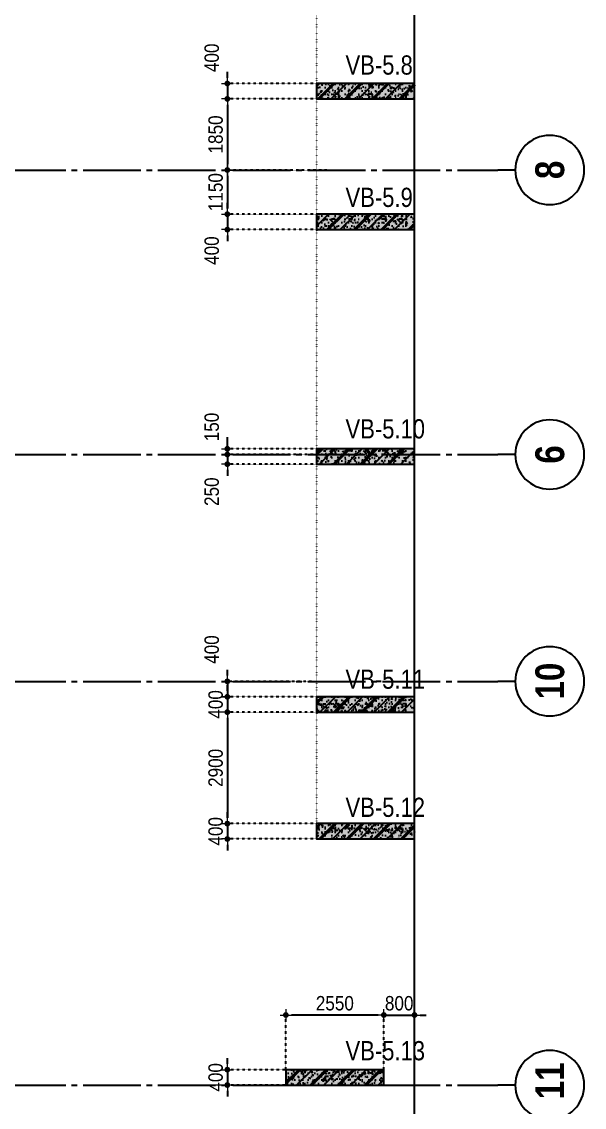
# Model space of a CAD drawing. Header units: millimetres. Extents: x -3973692 to -2843767, y 592734 to 838475.
# Drawn here: x -3259173 to -3244525, y 683253 to 711489 of the extents above; entities that cross this region are included whole.
import ezdxf
from ezdxf.enums import TextEntityAlignment as Align

# ---------------------------------------------------------------- set-up
doc = ezdxf.new("R2010")
doc.units = ezdxf.units.MM
doc.header["$MEASUREMENT"] = 0
doc.header["$PDMODE"] = 3
doc.header["$PDSIZE"] = -20
for name, pattern in [('CHG_XX_Luoi truc-Block B$0$MB_Luoi truc-150-TWB$0$Center101', [13, 10, -1, 1, -1]), ('DIVIDE2', [15.87499999999999, 6.349999999999998, -3.174999999999998, 0, -3.174999999999998, 0, -3.174999999999998]), ('DOT2', [0.125, 0, -0.125]), ('HIDDEN5', [2.8375, 1.25, -1.5875])]:
    doc.linetypes.add(name, pattern=pattern)
doc.layers.get('0').update_dxf_attribs({"lineweight": 9})
doc.layers.get('Defpoints').update_dxf_attribs({"color": 10, "lineweight": 0})
for name, color, linetype, lineweight in [("'S_General_Dim_1", 1, 'Continuous', 18), ("'S_General_Divide_3 Intermediate", 3, 'DIVIDE2', 40), ('CHG_XX_Cot_Block B-T2-3$0$DBAO', 3, 'Continuous', 13), ('TEXT', 7, 'Continuous', 15)]:
    doc.layers.add(name, color=color, linetype=linetype, lineweight=lineweight)
for name, color, linetype in [('CHG_XX_Cot_Block B-T2-3$0$mb_cot tang 4-8 twb$0$Concrete Hatch', 218, 'Continuous'), ('CHG_XX_Cot_Block B-T2-3$0$mb_cot tang 4-8 twb$0$Concrete Line', 6, 'Continuous'), ('CHG_XX_Cot_Block B-T2-3$0$mb_cot tang 4-8 twb$0$Concrete Solid', 216, 'Continuous'), ('CHG_XX_Luoi truc-Block B$0$MB_Luoi truc-150-TWB$0$Grid', 34, 'Continuous'), ('CHG_XX_Luoi truc-Block B$0$MB_Luoi truc-150-TWB$0$Grid Line', 251, 'CHG_XX_Luoi truc-Block B$0$MB_Luoi truc-150-TWB$0$Center101'), ('dim', 1, 'Continuous')]:
    doc.layers.add(name, color=color, linetype=linetype)
doc.styles.add('arial', font='arial.ttf', dxfattribs={"width": 0.85})
doc.styles.add('CHG_XX_Luoi truc-Block B$0$MB_Luoi truc-150-TWB$0$Grid A-F$0$VNI-HelveCB', font='')
doc.styles.add('TTP-HelCon', font='')
doc.styles.get('CHG_XX_Luoi truc-Block B$0$MB_Luoi truc-150-TWB$0$Grid A-F$0$VNI-HelveCB').set_extended_font_data('VNI-Helve-Condense', bold=True)
doc.styles.get('TTP-HelCon').set_extended_font_data('VNI-Helve-Condense')
doc.dimstyles.new('150', dxfattribs={"dimscale": 150, "dimtxt": 2.5, "dimasz": 1, "dimexe": 0, "dimexo": 0, "dimgap": 0.75, "dimtad": 1, "dimdec": 0, "dimzin": 9, "dimdsep": 46, "dimtxsty": 'arial', "dimblk1": 'DIMDOT', "dimblk2": 'DIMDOT', "dimsah": 1, "dimcen": 2, "dimdle": 3, "dimclre": 8, "dimclrt": 2, "dimadec": 0, "dimazin": 0, "dimtfac": 1, "dimtdec": 0, "dimtix": 1, "dimtmove": 2, "dimatfit": 3, "dimldrblk": 'DIMPIJL', "dimfxl": 1, "dimtvp": 1.8, "dimtolj": 1, "dimtzin": 0, "dimarcsym": 0})

# ---------------------------------------------------------------- blocks, each defined once
blk = doc.blocks.new('*U3043')
at = {"layer": 'CHG_XX_Luoi truc-Block B$0$MB_Luoi truc-150-TWB$0$Grid', "lineweight": -2}
for p, q in [((0, 192), (0, 189)), ((0, -3), (0, 0))]:
    blk.add_line(p, q, dxfattribs=at)
for centre in [(0, 198), (0, -9)]:
    blk.add_circle(centre, 6, dxfattribs=at)
at = {"layer": 'CHG_XX_Luoi truc-Block B$0$MB_Luoi truc-150-TWB$0$Grid Line'}
blk.add_line((0, 0), (0, 189), dxfattribs=at)
at = {"layer": 'CHG_XX_Luoi truc-Block B$0$MB_Luoi truc-150-TWB$0$Grid', "lineweight": -2, "style": 'CHG_XX_Luoi truc-Block B$0$MB_Luoi truc-150-TWB$0$Grid A-F$0$VNI-HelveCB'}
for tag, p in [('GRIDSUB', (0, 198)), ('GRID', (0, -9))]:
    blk.add_attdef(tag, text='', height=5, dxfattribs=at).set_placement(p, align=Align.MIDDLE)
blk = doc.blocks.new('CHG_XX_Luoi truc-Block B', base_point=(8026088.360705459, 1047448.634998515))
at = {"layer": 'CHG_XX_Luoi truc-Block B$0$MB_Luoi truc-150-TWB$0$Grid Line'}
blk.add_line((8048788.360705578, 1046158.106275256), (8048788.360705578, 1128272.580775458), dxfattribs=at)
at = {"layer": 'CHG_XX_Luoi truc-Block B$0$MB_Luoi truc-150-TWB$0$Grid'}
ref = blk.add_blockref('*U3043', (8022608.235654154, 1071248.634998515), dxfattribs=dict(at, xscale=-150, yscale=150, zscale=150, rotation=270))
ref.add_attrib('GRID', '8', dxfattribs={"lineweight": -2, "height": 750, "rotation": 90, "style": 'CHG_XX_Luoi truc-Block B$0$MB_Luoi truc-150-TWB$0$Grid A-F$0$VNI-HelveCB'}).set_placement((8021258.235654154, 1071252.634998515), align=Align.MIDDLE)
ref.add_attrib('GRIDSUB', '8', dxfattribs={"lineweight": -2, "height": 750, "rotation": 90, "style": 'CHG_XX_Luoi truc-Block B$0$MB_Luoi truc-150-TWB$0$Grid A-F$0$VNI-HelveCB'}).set_placement((8052308.235654154, 1071252.634998515), align=Align.MIDDLE)
ref = blk.add_blockref('*U3043', (8022608.235654154, 1063848.634998515), dxfattribs=dict(at, xscale=-150, yscale=150, zscale=150, rotation=270))
ref.add_attrib('GRID', '9', dxfattribs={"lineweight": -2, "height": 750, "rotation": 270, "style": 'CHG_XX_Luoi truc-Block B$0$MB_Luoi truc-150-TWB$0$Grid A-F$0$VNI-HelveCB'}).set_placement((8021258.235654154, 1063848.634998515), align=Align.MIDDLE)
ref.add_attrib('GRIDSUB', '9', dxfattribs={"lineweight": -2, "height": 750, "rotation": 270, "style": 'CHG_XX_Luoi truc-Block B$0$MB_Luoi truc-150-TWB$0$Grid A-F$0$VNI-HelveCB'}).set_placement((8052308.235654154, 1063848.634998515), align=Align.MIDDLE)
ref = blk.add_blockref('*U3043', (8022608.235654154, 1057948.634998515), dxfattribs=dict(at, xscale=-150, yscale=150, zscale=150, rotation=270))
ref.add_attrib('GRID', '10', dxfattribs={"lineweight": -2, "height": 750, "rotation": 90, "style": 'CHG_XX_Luoi truc-Block B$0$MB_Luoi truc-150-TWB$0$Grid A-F$0$VNI-HelveCB'}).set_placement((8021258.235654154, 1057956.634998515), align=Align.MIDDLE)
ref.add_attrib('GRIDSUB', '10', dxfattribs={"lineweight": -2, "height": 750, "rotation": 90, "style": 'CHG_XX_Luoi truc-Block B$0$MB_Luoi truc-150-TWB$0$Grid A-F$0$VNI-HelveCB'}).set_placement((8052308.235654154, 1057956.634998515), align=Align.MIDDLE)
ref = blk.add_blockref('*U3043', (8022608.235654154, 1047448.634998515), dxfattribs=dict(at, xscale=-150, yscale=150, zscale=150, rotation=270))
ref.add_attrib('GRID', '11', dxfattribs={"lineweight": -2, "height": 750, "rotation": 90, "style": 'CHG_XX_Luoi truc-Block B$0$MB_Luoi truc-150-TWB$0$Grid A-F$0$VNI-HelveCB'}).set_placement((8021258.235654154, 1047556.634998515), align=Align.MIDDLE)
ref.add_attrib('GRIDSUB', '11', dxfattribs={"lineweight": -2, "height": 750, "rotation": 90, "style": 'CHG_XX_Luoi truc-Block B$0$MB_Luoi truc-150-TWB$0$Grid A-F$0$VNI-HelveCB'}).set_placement((8052308.235654154, 1047556.634998515), align=Align.MIDDLE)
blk = doc.blocks.new('*U3028')
at = {"layer": 'CHG_XX_Cot_Block B-T2-3$0$mb_cot tang 4-8 twb$0$Concrete Hatch'}
h = blk.add_hatch(dxfattribs=at)
h.set_pattern_fill('CONCRETE', color=256, scale=50, style=0, pattern_type=2)
h.set_pattern_definition([(45, (1000, -49.99999999999986), (-176.7766952966369, 176.7766952966369), []), (45, (1000, 1.4210854715202e-13), (-353.5533905932737, 353.5533905932738), []), (49.99999999999999, (1000, -49.99999999999986), (358.6300913003767, -31.37606749129755), [37.5, -412.5]), (355, (1000, -49.99999999999986), (-69.3756668065, 376.0960668500059), [30, -330]), (100.4514, (1029.88584, -52.61466999999985), (289.2546908570108, 344.7197710304768), [31.870095, -350.571056]), (46.18420000000002, (1000, 50.00000000000014), (533.6205243128222, -82.75950716450905), [56.24999999999997, -618.7499999999995]), (96.6356, (1044.4683725, 43.10334650000013), (467.3313527743517, 487.0589354502209), [47.805144, -525.8565]), (351.1842, (1000, 50.00000000000014), (467.3309725668136, 487.0593004626623), [45, -495]), (21, (1050, 25.00000000000014), (298.4535260592309, -201.3094453326694), [37.5, -412.5]), (326.0000000000001, (1050, 25.00000000000014), (121.6576659607909, 362.5750225234265), [30, -330]), (71.4514, (1074.8711165, 8.224197000000146), (420.111314290745, 161.2652483549762), [31.870095, -350.571056]), (37.50000000000001, (1000, -49.99999999999986), (6.079927658645334, 166.4469269156558), [0, -326, 0, -335, 0, -331.25]), (7.499999999999999, (1000, -49.99999999999986), (131.5347687210743, 197.2058559411801), [0, -191, 0, -318.5, 0, -126.25]), (327.5, (888.5, -49.99999999999986), (266.9112180862045, -11.2774358671899), [0, -125, 0, -390, 0, -517.5]), (317.5, (838.5, -49.99999999999986), (291.5930846711931, 50.05249116615882), [0, -162.5, 0, -259, 0, -367.5]), (0, (1175, 125.0000000000001), (0, 875), [87.5, -787.5]), (0, (1437.5, 300.0000000000001), (0, 875), [87.5, -787.5]), (0, (1262.5, 650.0000000000001), (0, 875), [87.5, -350, 87.5, -350]), (90, (1175, 125.0000000000001), (-875, 5.35782974626967e-14), [87.5, -787.5]), (90, (1262.5, 650.0000000000001), (-875, 5.35782974626967e-14), [87.5, -787.5]), (90, (1525, 300.0000000000001), (-875, 5.35782974626967e-14), [87.5, -787.5]), (90, (1700, 562.5000000000001), (-875, 5.35782974626967e-14), [87.5, -787.5]), (135, (1262.5, 125.0000000000001), (-875.016357447105, 8.881784197001252e-14), [123.76, -1113.7]), (135, (1350, 650.0000000000001), (-875.016357447105, 8.881784197001252e-14), [123.76, -1113.7]), (45, (1437.5, 300.0000000000001), (8.881784197001252e-14, 875.016357447105), [123.76, -247.485, 123.76, -742.455]), (0, (825, -49.99999999999986), (87.5, 87.5), [-175, 0])])
h.paths.add_polyline_path([(-750, 200), (-750, -199.9999999999999), (1800, -200), (1800, 200)])
at = {"layer": 'CHG_XX_Cot_Block B-T2-3$0$mb_cot tang 4-8 twb$0$Concrete Solid'}
blk.add_hatch(color=256, dxfattribs=at).paths.add_polyline_path([(-750, 200), (-750, -199.9999999999999), (1800, -200), (1800, 200)])
at = {"layer": 'CHG_XX_Cot_Block B-T2-3$0$mb_cot tang 4-8 twb$0$Concrete Line'}
blk.add_lwpolyline([(-750, 200), (-750, -199.9999999999999), (1800, -200), (1800, 200)], close=True, dxfattribs=at)
blk = doc.blocks.new('*U3027')
at = {"layer": 'CHG_XX_Cot_Block B-T2-3$0$mb_cot tang 4-8 twb$0$Concrete Hatch'}
h = blk.add_hatch(dxfattribs=at)
h.set_pattern_fill('CONCRETE', color=256, scale=50, style=0, pattern_type=2)
h.set_pattern_definition([(45, (1000, -149.9999999999999), (-176.7766952966369, 176.7766952966369), []), (45, (1000, -99.99999999999986), (-353.5533905932737, 353.5533905932738), []), (49.99999999999999, (1000, -149.9999999999999), (358.6300913003767, -31.37606749129755), [37.5, -412.5]), (355, (1000, -149.9999999999999), (-69.3756668065, 376.0960668500059), [30, -330]), (100.4514, (1029.88584, -152.6146699999998), (289.2546908570108, 344.7197710304768), [31.870095, -350.571056]), (46.18420000000002, (1000, -49.99999999999986), (533.6205243128222, -82.75950716450905), [56.24999999999997, -618.7499999999995]), (96.6356, (1044.4683725, -56.89665349999987), (467.3313527743517, 487.0589354502209), [47.805144, -525.8565]), (351.1842, (1000, -49.99999999999986), (467.3309725668136, 487.0593004626623), [45, -495]), (21, (1050, -74.99999999999986), (298.4535260592309, -201.3094453326694), [37.5, -412.5]), (326.0000000000001, (1050, -74.99999999999986), (121.6576659607909, 362.5750225234265), [30, -330]), (71.4514, (1074.8711165, -91.77580299999985), (420.111314290745, 161.2652483549762), [31.870095, -350.571056]), (37.50000000000001, (1000, -149.9999999999999), (6.079927658645334, 166.4469269156558), [0, -326, 0, -335, 0, -331.25]), (7.499999999999999, (1000, -149.9999999999999), (131.5347687210743, 197.2058559411801), [0, -191, 0, -318.5, 0, -126.25]), (327.5, (888.5, -149.9999999999999), (266.9112180862045, -11.2774358671899), [0, -125, 0, -390, 0, -517.5]), (317.5, (838.5, -149.9999999999999), (291.5930846711931, 50.05249116615882), [0, -162.5, 0, -259, 0, -367.5]), (0, (1175, 25.00000000000014), (0, 875), [87.5, -787.5]), (0, (1437.5, 200.0000000000001), (0, 875), [87.5, -787.5]), (0, (1262.5, 550.0000000000001), (0, 875), [87.5, -350, 87.5, -350]), (90, (1175, 25.00000000000014), (-875, 5.35782974626967e-14), [87.5, -787.5]), (90, (1262.5, 550.0000000000001), (-875, 5.35782974626967e-14), [87.5, -787.5]), (90, (1525, 200.0000000000001), (-875, 5.35782974626967e-14), [87.5, -787.5]), (90, (1700, 462.5000000000001), (-875, 5.35782974626967e-14), [87.5, -787.5]), (135, (1262.5, 25.00000000000014), (-875.016357447105, 8.881784197001252e-14), [123.76, -1113.7]), (135, (1350, 550.0000000000001), (-875.016357447105, 8.881784197001252e-14), [123.76, -1113.7]), (45, (1437.5, 200.0000000000001), (8.881784197001252e-14, 875.016357447105), [123.76, -247.485, 123.76, -742.455]), (0, (825, -149.9999999999999), (87.5, 87.5), [-175, 0])])
h.paths.add_polyline_path([(-750, 150), (-750, -249.9999999999999), (1800, -250), (1800, 150)])
at = {"layer": 'CHG_XX_Cot_Block B-T2-3$0$mb_cot tang 4-8 twb$0$Concrete Solid'}
blk.add_hatch(color=256, dxfattribs=at).paths.add_polyline_path([(-750, 150), (-750, -249.9999999999999), (1800, -250), (1800, 150)])
at = {"layer": 'CHG_XX_Cot_Block B-T2-3$0$mb_cot tang 4-8 twb$0$Concrete Line'}
blk.add_lwpolyline([(-750, 150), (-750, -249.9999999999999), (1800, -250), (1800, 150)], close=True, dxfattribs=at)
blk = doc.blocks.new('*U3024')
at = {"layer": 'CHG_XX_Cot_Block B-T2-3$0$mb_cot tang 4-8 twb$0$Concrete Hatch'}
h = blk.add_hatch(dxfattribs=at)
h.set_pattern_fill('CONCRETE', color=256, scale=50, style=0, pattern_type=2)
h.set_pattern_definition([(45, (1000, 50.00000000000014), (-176.7766952966369, 176.7766952966369), []), (45, (1000, 100.0000000000001), (-353.5533905932737, 353.5533905932738), []), (49.99999999999999, (1000, 50.00000000000014), (358.6300913003767, -31.37606749129755), [37.5, -412.5]), (355, (1000, 50.00000000000014), (-69.3756668065, 376.0960668500059), [30, -330]), (100.4514, (1029.88584, 47.38533000000015), (289.2546908570108, 344.7197710304768), [31.870095, -350.571056]), (46.18420000000002, (1000, 150.0000000000001), (533.6205243128222, -82.75950716450905), [56.24999999999997, -618.7499999999995]), (96.6356, (1044.4683725, 143.1033465000001), (467.3313527743517, 487.0589354502209), [47.805144, -525.8565]), (351.1842, (1000, 150.0000000000001), (467.3309725668136, 487.0593004626623), [45, -495]), (21, (1050, 125.0000000000001), (298.4535260592309, -201.3094453326694), [37.5, -412.5]), (326.0000000000001, (1050, 125.0000000000001), (121.6576659607909, 362.5750225234265), [30, -330]), (71.4514, (1074.8711165, 108.2241970000001), (420.111314290745, 161.2652483549762), [31.870095, -350.571056]), (37.50000000000001, (1000, 50.00000000000014), (6.079927658645334, 166.4469269156558), [0, -326, 0, -335, 0, -331.25]), (7.499999999999999, (1000, 50.00000000000014), (131.5347687210743, 197.2058559411801), [0, -191, 0, -318.5, 0, -126.25]), (327.5, (888.5, 50.00000000000014), (266.9112180862045, -11.2774358671899), [0, -125, 0, -390, 0, -517.5]), (317.5, (838.5, 50.00000000000014), (291.5930846711931, 50.05249116615882), [0, -162.5, 0, -259, 0, -367.5]), (0, (1175, 225.0000000000001), (0, 875), [87.5, -787.5]), (0, (1437.5, 400.0000000000001), (0, 875), [87.5, -787.5]), (0, (1262.5, 750.0000000000001), (0, 875), [87.5, -350, 87.5, -350]), (90, (1175, 225.0000000000001), (-875, 5.35782974626967e-14), [87.5, -787.5]), (90, (1262.5, 750.0000000000001), (-875, 5.35782974626967e-14), [87.5, -787.5]), (90, (1525, 400.0000000000001), (-875, 5.35782974626967e-14), [87.5, -787.5]), (90, (1700, 662.5000000000001), (-875, 5.35782974626967e-14), [87.5, -787.5]), (135, (1262.5, 225.0000000000001), (-875.016357447105, 8.881784197001252e-14), [123.76, -1113.7]), (135, (1350, 750.0000000000001), (-875.016357447105, 8.881784197001252e-14), [123.76, -1113.7]), (45, (1437.5, 400.0000000000001), (8.881784197001252e-14, 875.016357447105), [123.76, -247.485, 123.76, -742.455]), (0, (825, 50.00000000000014), (87.5, 87.5), [-175, 0])])
h.paths.add_polyline_path([(-750, 250), (-750, -149.9999999999999), (1800, -150), (1800, 250)])
at = {"layer": 'CHG_XX_Cot_Block B-T2-3$0$mb_cot tang 4-8 twb$0$Concrete Solid'}
blk.add_hatch(color=256, dxfattribs=at).paths.add_polyline_path([(-750, 250), (-750, -149.9999999999999), (1800, -150), (1800, 250)])
at = {"layer": 'CHG_XX_Cot_Block B-T2-3$0$mb_cot tang 4-8 twb$0$Concrete Line'}
blk.add_lwpolyline([(-750, 250), (-750, -149.9999999999999), (1800, -150), (1800, 250)], close=True, dxfattribs=at)
blk = doc.blocks.new('CHG_XX_Cot_Block B-T2-3', base_point=(8026088.360705459, 1047448.634998515))
at = {"layer": 'CHG_XX_Cot_Block B-T2-3$0$DBAO'}
blk.add_blockref('CHG_XX_Luoi truc-Block B', (8026088.360705459, 1047448.634998515), dxfattribs=at)
at = {"layer": 'CHG_XX_Cot_Block B-T2-3$0$mb_cot tang 4-8 twb$0$Concrete Line', "rotation": 180}
for name, p in [('*U3027', (8048038.360705577, 1073248.635007361)), ('*U3028', (8048038.360705577, 1069898.635007361)), ('*U3027', (8048038.360705577, 1063748.635007361)), ('*U3028', (8048038.360705577, 1057348.635007361)), ('*U3024', (8048038.360705577, 1054098.635007361)), ('*U3027', (8047238.360705577, 1047598.635007361))]:
    blk.add_blockref(name, p, dxfattribs=at)
blk = doc.blocks.new('b')
at = {"layer": 'TEXT', "color": 3, "style": 'TTP-HelCon'}
for s, p in [('VB-5.8', (-1796.40261466708, -52118.11189465597)), ('VB-5.9', (-1796.40261466708, -55560.31539465627)), ('VB-5.10', (-1796.40261466708, -61581.48939465615)), ('VB-5.11', (-1796.40261466708, -68093.17389465612)), ('VB-5.12', (-1796.40261466708, -71425.51989465626)), ('VB-5.13', (-1796.40261466708, -77756.20789465611))]:
    blk.add_text(s, height=500, dxfattribs=at).set_placement(p)
blk = doc.blocks.new('DIMDOT')
for p, q in [((1, 0), (-1, 0)), ((0, -1), (0, 1))]:
    blk.add_line(p, q)
at = {"const_width": 0.5}
blk.add_lwpolyline([(-0.25, 0, 1), (0.25, 0, 1)], format="xyb", close=True, dxfattribs=at)
blk = doc.blocks.new('*D846')
at = {"layer": "'S_General_Dim_1", "color": 0, "lineweight": -2, "transparency": 16777216}
for p, q in [((-3253819.097939182, 710031.0114584323), (-3253819.097939182, 710181.0114584323)), ((-3253819.097939182, 709881.0114584323), (-3253819.097939182, 709481.0114584323)), ((-3253819.097939182, 709331.0114584323), (-3253819.097939182, 709181.0114584323))]:
    blk.add_line(p, q, dxfattribs=at)
at = {"layer": "'S_General_Dim_1", "color": 8, "linetype": 'HIDDEN5', "lineweight": -2, "transparency": 16777216}
for p, q in [((-3251495.198556818, 709881.0114584323), (-3253819.097939182, 709881.0114584323)), ((-3251495.198556818, 709481.0114584323), (-3253819.097939182, 709481.0114584323))]:
    blk.add_line(p, q, dxfattribs=at)
at = {"layer": 'Defpoints', "color": 0, "transparency": 16777216}
for p in [(-3251495.198556818, 709881.0114584323), (-3253819.097939182, 709481.0114584323), (-3251495.198556818, 709481.0114584323)]:
    blk.add_point(p, dxfattribs=at)
at = {"layer": "'S_General_Dim_1", "color": 0, "lineweight": -2, "transparency": 16777216, "xscale": 150, "yscale": 150, "zscale": 150}
for p, rotation in [((-3253819.097939182, 709881.0114584323), 270), ((-3253819.097939182, 709481.0114584323), 90)]:
    blk.add_blockref('DIMDOT', p, dxfattribs=dict(at, rotation=rotation))
at = {"layer": "'S_General_Dim_1", "color": 2, "transparency": 16777216, "insert": (-3254224.384433025, 710549.4862868813), "char_height": 375, "attachment_point": 5, "rotation": 90, "style": 'arial'}
blk.add_mtext('\\A1;400', dxfattribs=at)
blk = doc.blocks.new('DIMPIJL')
at = {"linetype": 'ByBlock'}
blk.add_solid([(-2.5, 0.4166666666666686), (-2.5, -0.4166666666666686), (0, 0)], dxfattribs=at)
blk = doc.blocks.new('*D847')
at = {"layer": "'S_General_Dim_1", "color": 8, "linetype": 'HIDDEN5', "lineweight": -2, "transparency": 16777216}
for p, q in [((-3251495.198556818, 709481.0114584323), (-3253819.097939182, 709481.0114584323)), ((-3251227.124155338, 707631.0114495863), (-3253819.097939182, 707631.0114495863))]:
    blk.add_line(p, q, dxfattribs=at)
at = {"layer": "'S_General_Dim_1", "color": 0, "lineweight": -2, "transparency": 16777216}
blk.add_line((-3253819.097939182, 709331.0114584323), (-3253819.097939182, 707781.0114495863), dxfattribs=at)
at = {"layer": 'Defpoints', "color": 0, "transparency": 16777216}
for p in [(-3251495.198556818, 709481.0114584323), (-3253819.097939182, 707631.0114495863), (-3251227.124155338, 707631.0114495863)]:
    blk.add_point(p, dxfattribs=at)
at = {"layer": "'S_General_Dim_1", "color": 0, "lineweight": -2, "transparency": 16777216, "xscale": 150, "yscale": 150, "zscale": 150}
for p, rotation in [((-3253819.097939182, 709481.0114584323), 90), ((-3253819.097939182, 707631.0114495863), 270)]:
    blk.add_blockref('DIMDOT', p, dxfattribs=dict(at, rotation=rotation))
at = {"layer": "'S_General_Dim_1", "color": 2, "transparency": 16777216, "insert": (-3254123.062809576, 708556.0114540101), "char_height": 375, "attachment_point": 5, "rotation": 90, "style": 'arial'}
blk.add_mtext('\\A1;1850', dxfattribs=at)
blk = doc.blocks.new('*D848')
at = {"layer": "'S_General_Dim_1", "color": 8, "linetype": 'HIDDEN5', "lineweight": -2, "transparency": 16777216}
for p, q in [((-3251227.124155338, 707631.0114495863), (-3253819.097939183, 707631.0114495863)), ((-3251495.198556818, 706481.0114584329), (-3253819.097939183, 706481.0114584329))]:
    blk.add_line(p, q, dxfattribs=at)
at = {"layer": "'S_General_Dim_1", "color": 0, "lineweight": -2, "transparency": 16777216}
blk.add_line((-3253819.097939183, 707481.0114495863), (-3253819.097939183, 706631.0114584329), dxfattribs=at)
at = {"layer": 'Defpoints', "color": 0, "transparency": 16777216}
for p in [(-3251227.124155338, 707631.0114495863), (-3253819.097939183, 706481.0114584329), (-3251495.198556818, 706481.0114584329)]:
    blk.add_point(p, dxfattribs=at)
at = {"layer": "'S_General_Dim_1", "color": 0, "lineweight": -2, "transparency": 16777216, "xscale": 150, "yscale": 150, "zscale": 150}
for p, rotation in [((-3253819.097939183, 707631.0114495863), 90), ((-3253819.097939183, 706481.0114584329), 270)]:
    blk.add_blockref('DIMDOT', p, dxfattribs=dict(at, rotation=rotation))
at = {"layer": "'S_General_Dim_1", "color": 2, "transparency": 16777216, "insert": (-3254123.062809578, 707056.0114540104), "char_height": 375, "attachment_point": 5, "rotation": 90, "style": 'arial'}
blk.add_mtext('\\A1;1150', dxfattribs=at)
blk = doc.blocks.new('*D828')
at = {"layer": "'S_General_Dim_1", "color": 0, "lineweight": -2, "transparency": 16777216}
for p, q in [((-3253819.097939187, 706631.0114584329), (-3253819.097939187, 706781.0114584329)), ((-3253819.097939187, 706481.0114584329), (-3253819.097939187, 706081.0114584329)), ((-3253819.097939187, 705931.0114584329), (-3253819.097939187, 705781.0114584329))]:
    blk.add_line(p, q, dxfattribs=at)
at = {"layer": "'S_General_Dim_1", "color": 8, "linetype": 'HIDDEN5', "lineweight": -2, "transparency": 16777216}
for p, q in [((-3251495.198556818, 706481.0114584329), (-3253819.097939187, 706481.0114584329)), ((-3251495.198556818, 706081.0114584329), (-3253819.097939187, 706081.0114584329))]:
    blk.add_line(p, q, dxfattribs=at)
at = {"layer": 'Defpoints', "color": 0, "transparency": 16777216}
for p in [(-3251495.198556818, 706481.0114584329), (-3253819.097939187, 706081.0114584329), (-3251495.198556818, 706081.0114584329)]:
    blk.add_point(p, dxfattribs=at)
at = {"layer": "'S_General_Dim_1", "color": 0, "lineweight": -2, "transparency": 16777216, "xscale": 150, "yscale": 150, "zscale": 150}
for p, rotation in [((-3253819.097939187, 706481.0114584329), 270), ((-3253819.097939187, 706081.0114584329), 90)]:
    blk.add_blockref('DIMDOT', p, dxfattribs=dict(at, rotation=rotation))
at = {"layer": "'S_General_Dim_1", "color": 2, "transparency": 16777216, "insert": (-3254224.38443303, 705535.0710212131), "char_height": 375, "attachment_point": 5, "rotation": 90, "style": 'arial'}
blk.add_mtext('\\A1;400', dxfattribs=at)
blk = doc.blocks.new('*D829')
at = {"layer": "'S_General_Dim_1", "color": 0, "lineweight": -2, "transparency": 16777216}
for p, q in [((-3253819.097939191, 700531.0114584321), (-3253819.097939191, 700681.0114584321)), ((-3253819.097939191, 700381.0114584321), (-3253819.097939191, 700231.0114495863)), ((-3253819.097939191, 700081.0114495863), (-3253819.097939191, 699931.0114495863))]:
    blk.add_line(p, q, dxfattribs=at)
at = {"layer": "'S_General_Dim_1", "color": 8, "linetype": 'HIDDEN5', "lineweight": -2, "transparency": 16777216}
for p, q in [((-3251495.198556818, 700381.0114584321), (-3253819.097939191, 700381.0114584321)), ((-3251495.198556818, 700231.0114495863), (-3253819.097939191, 700231.0114495863))]:
    blk.add_line(p, q, dxfattribs=at)
at = {"layer": 'Defpoints', "color": 0, "transparency": 16777216}
for p in [(-3251495.198556818, 700381.0114584321), (-3253819.097939191, 700231.0114495863), (-3251495.198556818, 700231.0114495863)]:
    blk.add_point(p, dxfattribs=at)
at = {"layer": "'S_General_Dim_1", "color": 0, "lineweight": -2, "transparency": 16777216, "xscale": 150, "yscale": 150, "zscale": 150}
for p, rotation in [((-3253819.097939191, 700381.0114584321), 270), ((-3253819.097939191, 700231.0114495863), 90)]:
    blk.add_blockref('DIMDOT', p, dxfattribs=dict(at, rotation=rotation))
at = {"layer": "'S_General_Dim_1", "color": 2, "transparency": 16777216, "insert": (-3254224.384433034, 700947.4085685889), "char_height": 375, "attachment_point": 5, "rotation": 90, "style": 'arial'}
blk.add_mtext('\\A1;150', dxfattribs=at)
blk = doc.blocks.new('*D830')
at = {"layer": "'S_General_Dim_1", "color": 0, "lineweight": -2, "transparency": 16777216}
for p, q in [((-3253819.097939193, 700381.0114495863), (-3253819.097939193, 700531.0114495863)), ((-3253819.097939193, 700231.0114495863), (-3253819.097939193, 699981.0114584321)), ((-3253819.097939193, 699831.0114584321), (-3253819.097939193, 699681.0114584321))]:
    blk.add_line(p, q, dxfattribs=at)
at = {"layer": "'S_General_Dim_1", "color": 8, "linetype": 'HIDDEN5', "lineweight": -2, "transparency": 16777216}
for p, q in [((-3251495.198556818, 700231.0114495863), (-3253819.097939193, 700231.0114495863)), ((-3251495.198556818, 699981.0114584321), (-3253819.097939193, 699981.0114584321))]:
    blk.add_line(p, q, dxfattribs=at)
at = {"layer": 'Defpoints', "color": 0, "transparency": 16777216}
for p in [(-3253819.097939193, 699981.0114584321), (-3251495.198556818, 700231.0114495863), (-3251495.198556818, 699981.0114584321)]:
    blk.add_point(p, dxfattribs=at)
at = {"layer": "'S_General_Dim_1", "color": 0, "lineweight": -2, "transparency": 16777216, "xscale": 150, "yscale": 150, "zscale": 150}
for p, rotation in [((-3253819.097939193, 700231.0114495863), 270), ((-3253819.097939193, 699981.0114584321), 90)]:
    blk.add_blockref('DIMDOT', p, dxfattribs=dict(at, rotation=rotation))
at = {"layer": "'S_General_Dim_1", "color": 2, "transparency": 16777216, "insert": (-3254224.384433036, 699264.0891621105), "char_height": 375, "attachment_point": 5, "rotation": 90, "style": 'arial'}
blk.add_mtext('\\A1;250', dxfattribs=at)
blk = doc.blocks.new('*D831')
at = {"layer": "'S_General_Dim_1", "color": 0, "lineweight": -2, "transparency": 16777216}
for p, q in [((-3253819.097939197, 694481.0114495863), (-3253819.097939197, 694631.0114495863)), ((-3253819.097939197, 694331.0114495863), (-3253819.097939197, 693931.0114584329)), ((-3253819.097939197, 693781.0114584329), (-3253819.097939197, 693631.0114584329))]:
    blk.add_line(p, q, dxfattribs=at)
at = {"layer": "'S_General_Dim_1", "color": 8, "linetype": 'HIDDEN5', "lineweight": -2, "transparency": 16777216}
for p, q in [((-3251606.592545759, 694331.0114495863), (-3253819.097939197, 694331.0114495863)), ((-3251495.198556818, 693931.0114584329), (-3253819.097939197, 693931.0114584329))]:
    blk.add_line(p, q, dxfattribs=at)
at = {"layer": 'Defpoints', "color": 0, "transparency": 16777216}
for p in [(-3251606.592545759, 694331.0114495863), (-3253819.097939197, 693931.0114584329), (-3251495.198556818, 693931.0114584329)]:
    blk.add_point(p, dxfattribs=at)
at = {"layer": "'S_General_Dim_1", "color": 0, "lineweight": -2, "transparency": 16777216, "xscale": 150, "yscale": 150, "zscale": 150}
for p, rotation in [((-3253819.097939197, 694331.0114495863), 270), ((-3253819.097939197, 693931.0114584329), 90)]:
    blk.add_blockref('DIMDOT', p, dxfattribs=dict(at, rotation=rotation))
at = {"layer": "'S_General_Dim_1", "color": 2, "transparency": 16777216, "insert": (-3254224.384433039, 695158.1831825854), "char_height": 375, "attachment_point": 5, "rotation": 90, "style": 'arial'}
blk.add_mtext('\\A1;400', dxfattribs=at)
blk = doc.blocks.new('*D832')
at = {"layer": "'S_General_Dim_1", "color": 0, "lineweight": -2, "transparency": 16777216}
for p, q in [((-3253819.097939197, 694081.0114584329), (-3253819.097939197, 694231.0114584329)), ((-3253819.097939197, 693931.0114584329), (-3253819.097939197, 693531.0114584329)), ((-3253819.097939197, 693381.0114584329), (-3253819.097939197, 693231.0114584329))]:
    blk.add_line(p, q, dxfattribs=at)
at = {"layer": "'S_General_Dim_1", "color": 8, "linetype": 'HIDDEN5', "lineweight": -2, "transparency": 16777216}
for p, q in [((-3251495.198556818, 693931.0114584329), (-3253819.097939197, 693931.0114584329)), ((-3251495.198556818, 693531.0114584329), (-3253819.097939197, 693531.0114584329))]:
    blk.add_line(p, q, dxfattribs=at)
at = {"layer": 'Defpoints', "color": 0, "transparency": 16777216}
for p in [(-3251495.198556818, 693931.0114584329), (-3253819.097939197, 693531.0114584329), (-3251495.198556818, 693531.0114584329)]:
    blk.add_point(p, dxfattribs=at)
at = {"layer": "'S_General_Dim_1", "color": 0, "lineweight": -2, "transparency": 16777216, "xscale": 150, "yscale": 150, "zscale": 150}
for p, rotation in [((-3253819.097939197, 693931.0114584329), 270), ((-3253819.097939197, 693531.0114584329), 90)]:
    blk.add_blockref('DIMDOT', p, dxfattribs=dict(at, rotation=rotation))
at = {"layer": "'S_General_Dim_1", "color": 2, "transparency": 16777216, "insert": (-3254123.062809591, 693731.0114584337), "char_height": 375, "attachment_point": 5, "rotation": 90, "style": 'arial'}
blk.add_mtext('\\A1;400', dxfattribs=at)
blk = doc.blocks.new('*D833')
at = {"layer": "'S_General_Dim_1", "color": 8, "linetype": 'HIDDEN5', "lineweight": -2, "transparency": 16777216}
for p, q in [((-3251495.198556818, 693531.0114584329), (-3253819.097939198, 693531.0114584329)), ((-3251495.198556818, 690631.0114584327), (-3253819.097939198, 690631.0114584327))]:
    blk.add_line(p, q, dxfattribs=at)
at = {"layer": "'S_General_Dim_1", "color": 0, "lineweight": -2, "transparency": 16777216}
blk.add_line((-3253819.097939198, 693381.0114584329), (-3253819.097939198, 690781.0114584327), dxfattribs=at)
at = {"layer": 'Defpoints', "color": 0, "transparency": 16777216}
for p in [(-3251495.198556818, 693531.0114584329), (-3253819.097939198, 690631.0114584327), (-3251495.198556818, 690631.0114584327)]:
    blk.add_point(p, dxfattribs=at)
at = {"layer": "'S_General_Dim_1", "color": 0, "lineweight": -2, "transparency": 16777216, "xscale": 150, "yscale": 150, "zscale": 150}
for p, rotation in [((-3253819.097939198, 693531.0114584329), 90), ((-3253819.097939198, 690631.0114584327), 270)]:
    blk.add_blockref('DIMDOT', p, dxfattribs=dict(at, rotation=rotation))
at = {"layer": "'S_General_Dim_1", "color": 2, "transparency": 16777216, "insert": (-3254123.062809593, 692081.0114584336), "char_height": 375, "attachment_point": 5, "rotation": 90, "style": 'arial'}
blk.add_mtext('\\A1;2900', dxfattribs=at)
blk = doc.blocks.new('*D834')
at = {"layer": "'S_General_Dim_1", "color": 0, "lineweight": -2, "transparency": 16777216}
for p, q in [((-3253819.0979392, 690781.0114584327), (-3253819.0979392, 690931.0114584327)), ((-3253819.0979392, 690631.0114584327), (-3253819.0979392, 690231.0114584327)), ((-3253819.0979392, 690081.0114584327), (-3253819.0979392, 689931.0114584327))]:
    blk.add_line(p, q, dxfattribs=at)
at = {"layer": "'S_General_Dim_1", "color": 8, "linetype": 'HIDDEN5', "lineweight": -2, "transparency": 16777216}
for p, q in [((-3251495.198556818, 690631.0114584327), (-3253819.0979392, 690631.0114584327)), ((-3251495.198556818, 690231.0114584327), (-3253819.0979392, 690231.0114584327))]:
    blk.add_line(p, q, dxfattribs=at)
at = {"layer": 'Defpoints', "color": 0, "transparency": 16777216}
for p in [(-3251495.198556818, 690631.0114584327), (-3253819.0979392, 690231.0114584327), (-3251495.198556818, 690231.0114584327)]:
    blk.add_point(p, dxfattribs=at)
at = {"layer": "'S_General_Dim_1", "color": 0, "lineweight": -2, "transparency": 16777216, "xscale": 150, "yscale": 150, "zscale": 150}
for p, rotation in [((-3253819.0979392, 690631.0114584327), 270), ((-3253819.0979392, 690231.0114584327), 90)]:
    blk.add_blockref('DIMDOT', p, dxfattribs=dict(at, rotation=rotation))
at = {"layer": "'S_General_Dim_1", "color": 2, "transparency": 16777216, "insert": (-3254123.062809595, 690431.0114584335), "char_height": 375, "attachment_point": 5, "rotation": 90, "style": 'arial'}
blk.add_mtext('\\A1;400', dxfattribs=at)
blk = doc.blocks.new('*D835')
at = {"layer": "'S_General_Dim_1", "color": 0, "lineweight": -2, "transparency": 16777216}
for p, q in [((-3253819.097939204, 684381.0114495863), (-3253819.097939204, 684531.0114495863)), ((-3253819.097939204, 684231.0114495863), (-3253819.097939204, 683831.0114495863)), ((-3253819.097939204, 683681.0114495863), (-3253819.097939204, 683531.0114495863))]:
    blk.add_line(p, q, dxfattribs=at)
at = {"layer": "'S_General_Dim_1", "color": 8, "linetype": 'HIDDEN5', "lineweight": -2, "transparency": 16777216}
for p, q in [((-3252295.198556818, 684231.0114495863), (-3253819.097939204, 684231.0114495863)), ((-3252295.198556818, 683831.0114495863), (-3253819.097939204, 683831.0114495863))]:
    blk.add_line(p, q, dxfattribs=at)
at = {"layer": 'Defpoints', "color": 0, "transparency": 16777216}
for p in [(-3252295.198556818, 684231.0114495863), (-3253819.097939204, 683831.0114495863), (-3252295.198556818, 683831.0114495863)]:
    blk.add_point(p, dxfattribs=at)
at = {"layer": "'S_General_Dim_1", "color": 0, "lineweight": -2, "transparency": 16777216, "xscale": 150, "yscale": 150, "zscale": 150}
for p, rotation in [((-3253819.097939204, 684231.0114495863), 270), ((-3253819.097939204, 683831.0114495863), 90)]:
    blk.add_blockref('DIMDOT', p, dxfattribs=dict(at, rotation=rotation))
at = {"layer": "'S_General_Dim_1", "color": 2, "transparency": 16777216, "insert": (-3254123.062809599, 684031.0114495871), "char_height": 375, "attachment_point": 5, "rotation": 90, "style": 'arial'}
blk.add_mtext('\\A1;400', dxfattribs=at)
blk = doc.blocks.new('*D836')
at = {"layer": "'S_General_Dim_1", "color": 8, "linetype": 'HIDDEN5', "lineweight": -2, "transparency": 16777216}
for p, q in [((-3252295.198556816, 684231.011449586), (-3252295.198556816, 685652.393844912)), ((-3249745.198556816, 684231.011449586), (-3249745.198556816, 685652.393844912))]:
    blk.add_line(p, q, dxfattribs=at)
at = {"layer": "'S_General_Dim_1", "color": 0, "lineweight": -2, "transparency": 16777216}
blk.add_line((-3249895.198556816, 685652.393844912), (-3252145.198556816, 685652.393844912), dxfattribs=at)
at = {"layer": 'Defpoints', "color": 0, "transparency": 16777216}
for p in [(-3252295.198556816, 685652.393844912), (-3252295.198556816, 684231.011449586), (-3249745.198556816, 684231.011449586)]:
    blk.add_point(p, dxfattribs=at)
at = {"layer": "'S_General_Dim_1", "color": 0, "lineweight": -2, "transparency": 16777216, "xscale": 150, "yscale": 150, "zscale": 150, "rotation": 180}
blk.add_blockref('DIMDOT', (-3252295.198556816, 685652.393844912), dxfattribs=at)
at = {"layer": "'S_General_Dim_1", "color": 0, "lineweight": -2, "transparency": 16777216, "xscale": 150, "yscale": 150, "zscale": 150}
blk.add_blockref('DIMDOT', (-3249745.198556816, 685652.393844912), dxfattribs=at)
at = {"layer": "'S_General_Dim_1", "color": 2, "transparency": 16777216, "insert": (-3251020.198556816, 685956.3587153075), "char_height": 375, "attachment_point": 5, "style": 'arial'}
blk.add_mtext('\\A1;2550', dxfattribs=at)
blk = doc.blocks.new('*D837')
at = {"layer": "'S_General_Dim_1", "color": 0, "lineweight": -2, "transparency": 16777216}
for p, q in [((-3249895.198556816, 685652.393844912), (-3250045.198556816, 685652.393844912)), ((-3249745.198556816, 685652.393844912), (-3248945.198556815, 685652.393844912)), ((-3248795.198556815, 685652.393844912), (-3248645.198556815, 685652.393844912))]:
    blk.add_line(p, q, dxfattribs=at)
at = {"layer": "'S_General_Dim_1", "color": 8, "linetype": 'HIDDEN5', "lineweight": -2, "transparency": 16777216}
for p, q in [((-3249745.198556816, 684231.011449586), (-3249745.198556816, 685652.393844912)), ((-3248945.198556815, 685143.1925792039), (-3248945.198556815, 685652.393844912))]:
    blk.add_line(p, q, dxfattribs=at)
at = {"layer": 'Defpoints', "color": 0, "transparency": 16777216}
for p in [(-3248945.198556815, 685652.393844912), (-3248945.198556815, 685143.1925792039), (-3249745.198556816, 684231.011449586)]:
    blk.add_point(p, dxfattribs=at)
at = {"layer": "'S_General_Dim_1", "color": 0, "lineweight": -2, "transparency": 16777216, "xscale": 150, "yscale": 150, "zscale": 150}
blk.add_blockref('DIMDOT', (-3249745.198556816, 685652.393844912), dxfattribs=at)
at = {"layer": "'S_General_Dim_1", "color": 0, "lineweight": -2, "transparency": 16777216, "xscale": 150, "yscale": 150, "zscale": 150, "rotation": 180}
blk.add_blockref('DIMDOT', (-3248945.198556815, 685652.393844912), dxfattribs=at)
at = {"layer": "'S_General_Dim_1", "color": 2, "transparency": 16777216, "insert": (-3249345.198556815, 685956.3587153075), "char_height": 375, "attachment_point": 5, "style": 'arial'}
blk.add_mtext('\\A1;800', dxfattribs=at)

msp = doc.modelspace()

# ---------------------------------------------------------------- linework, layer by layer
at = {"layer": 'dim', "linetype": 'DOT2', "ltscale": 10}
msp.add_line((-3251495.198556816, 750581.0114584325), (-3251495.198556816, 690231.0114584317), dxfattribs=at)

# ---------------------------------------------------------------- block references
at = {"layer": "'S_General_Divide_3 Intermediate"}
msp.add_blockref('CHG_XX_Cot_Block B-T2-3', (-3271645.198556934, 683831.0114495861), dxfattribs=at)
at = {"layer": 'dim'}
msp.add_blockref('b', (-3248945.198556815, 762231.011449586), dxfattribs=at)

# ---------------------------------------------------------------- dimensions: what is measured, and where the dimension line sits
at = {"layer": "'S_General_Dim_1"}
for base, p1, p2, picture, middle in [((-3253819.097939182, 709481.0114584323), (-3251495.198556816, 709881.0114584321), (-3251495.198556816, 709481.0114584321), '*D846', (-3254224.384433025, 710549.4862868813)), ((-3253819.097939187, 706081.0114584329), (-3251495.198556816, 706481.0114584327), (-3251495.198556816, 706081.0114584327), '*D828', (-3254224.38443303, 705535.0710212131)), ((-3253819.097939191, 700231.0114495863), (-3251495.198556816, 700381.0114584318), (-3251495.198556816, 700231.011449586), '*D829', (-3254224.384433034, 700947.4085685889)), ((-3253819.097939193, 699981.0114584321), (-3251495.198556816, 700231.011449586), (-3251495.198556816, 699981.0114584318), '*D830', (-3254224.384433036, 699264.0891621105)), ((-3253819.097939197, 693931.0114584329), (-3251606.592545758, 694331.011449586), (-3251495.198556816, 693931.0114584327), '*D831', (-3254224.384433039, 695158.1831825854))]:
    dim = msp.add_linear_dim(base=base, p1=p1, p2=p2, angle=90, dimstyle='150', dxfattribs=at)
    dim.commit()
    dim.dimension.update_dxf_attribs({"geometry": picture, "text_midpoint": middle, "dimtype": 160})
for base, p1, p2, picture, middle in [((-3253819.097939182, 707631.0114495863), (-3251495.198556816, 709481.0114584321), (-3251227.124155337, 707631.011449586), '*D847', (-3254123.062809576, 708556.0114540101)), ((-3253819.097939183, 706481.0114584329), (-3251227.124155337, 707631.011449586), (-3251495.198556816, 706481.0114584327), '*D848', (-3254123.062809578, 707056.0114540104)), ((-3253819.097939197, 693531.0114584329), (-3251495.198556816, 693931.0114584327), (-3251495.198556816, 693531.0114584327), '*D832', (-3254123.062809591, 693731.0114584337)), ((-3253819.097939198, 690631.0114584327), (-3251495.198556816, 693531.0114584327), (-3251495.198556816, 690631.0114584324), '*D833', (-3254123.062809593, 692081.0114584336)), ((-3253819.0979392, 690231.0114584327), (-3251495.198556816, 690631.0114584324), (-3251495.198556816, 690231.0114584324), '*D834', (-3254123.062809595, 690431.0114584335)), ((-3253819.097939204, 683831.0114495863), (-3252295.198556816, 684231.011449586), (-3252295.198556816, 683831.011449586), '*D835', (-3254123.062809599, 684031.0114495871))]:
    dim = msp.add_linear_dim(base=base, p1=p1, p2=p2, angle=90, dimstyle='150', dxfattribs=at)
    dim.commit()
    dim.dimension.update_dxf_attribs({"geometry": picture, "text_midpoint": middle})
for base, p2, picture, middle in [((-3252295.198556816, 685652.393844912), (-3252295.198556816, 684231.011449586), '*D836', (-3251020.198556816, 685956.3587153075)), ((-3248945.198556815, 685652.393844912), (-3248945.198556815, 685143.1925792039), '*D837', (-3249345.198556815, 685956.3587153075))]:
    dim = msp.add_linear_dim(base=base, p1=(-3249745.198556816, 684231.011449586), p2=p2, dimstyle='150', dxfattribs=at)
    dim.commit()
    dim.dimension.update_dxf_attribs({"geometry": picture, "text_midpoint": middle})

doc.saveas('drawing.dxf')
